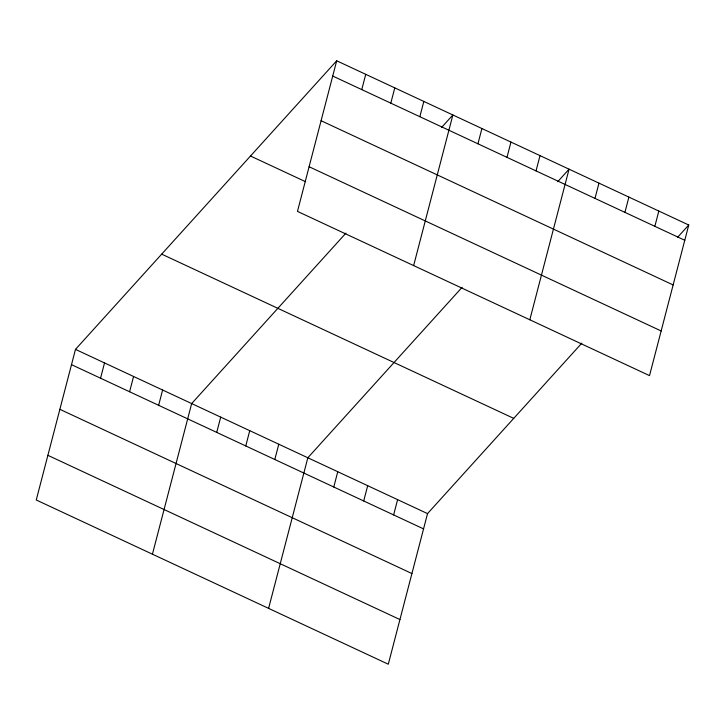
<?xml version="1.0" encoding="UTF-8"?>
<svg xmlns="http://www.w3.org/2000/svg" width="725" height="725" viewBox="0 0 725 725"><rect width="100%" height="100%" fill="white"/><g stroke="black" fill="none" stroke-linecap="round" stroke-linejoin="round"><path stroke-width="1.09" d="M336.699 60.782L297.468 211.392L649.518 375.623L688.75 225.013L336.699 60.782L75.482 349.377L36.25 499.987L388.301 664.218L427.532 513.608L581.822 343.142M100.548 378.205L104.527 362.926M129.594 391.754L133.572 376.483M158.639 405.302L162.618 390.032M152.431 554.19L191.663 403.58L345.952 233.106M216.721 432.399L220.699 417.129M245.766 445.947L249.744 430.677M361.766 89.601L365.744 74.331M274.811 459.496L278.79 444.226M390.802 103.149L394.79 87.879M268.603 608.384L307.835 457.774L462.124 287.308M419.847 116.698L423.826 101.427M333.781 487.01L337.759 471.73M413.64 265.586L452.871 114.976L441.534 127.509M363.705 500.966L367.684 485.696M477.938 143.795L481.917 128.524M393.63 514.931L397.608 499.652M506.983 157.352L510.962 142.073M536.029 170.901L540.007 155.621M529.821 319.779L569.053 169.17L557.706 181.703M594.998 198.405L598.977 183.135M624.923 212.362L628.901 197.091M654.847 226.327L658.826 211.047M677.404 237.537L688.75 225.013M332.721 76.052L684.772 240.283M321.084 120.712L673.135 284.943M309.095 166.732L661.155 330.962M250.497 156.02L305.578 181.712M161.684 254.14L513.735 418.37M75.482 349.377L427.532 513.608M71.503 364.657L423.554 528.888M59.867 409.317L411.927 573.548M47.886 455.327L399.937 619.558"/></g></svg>
